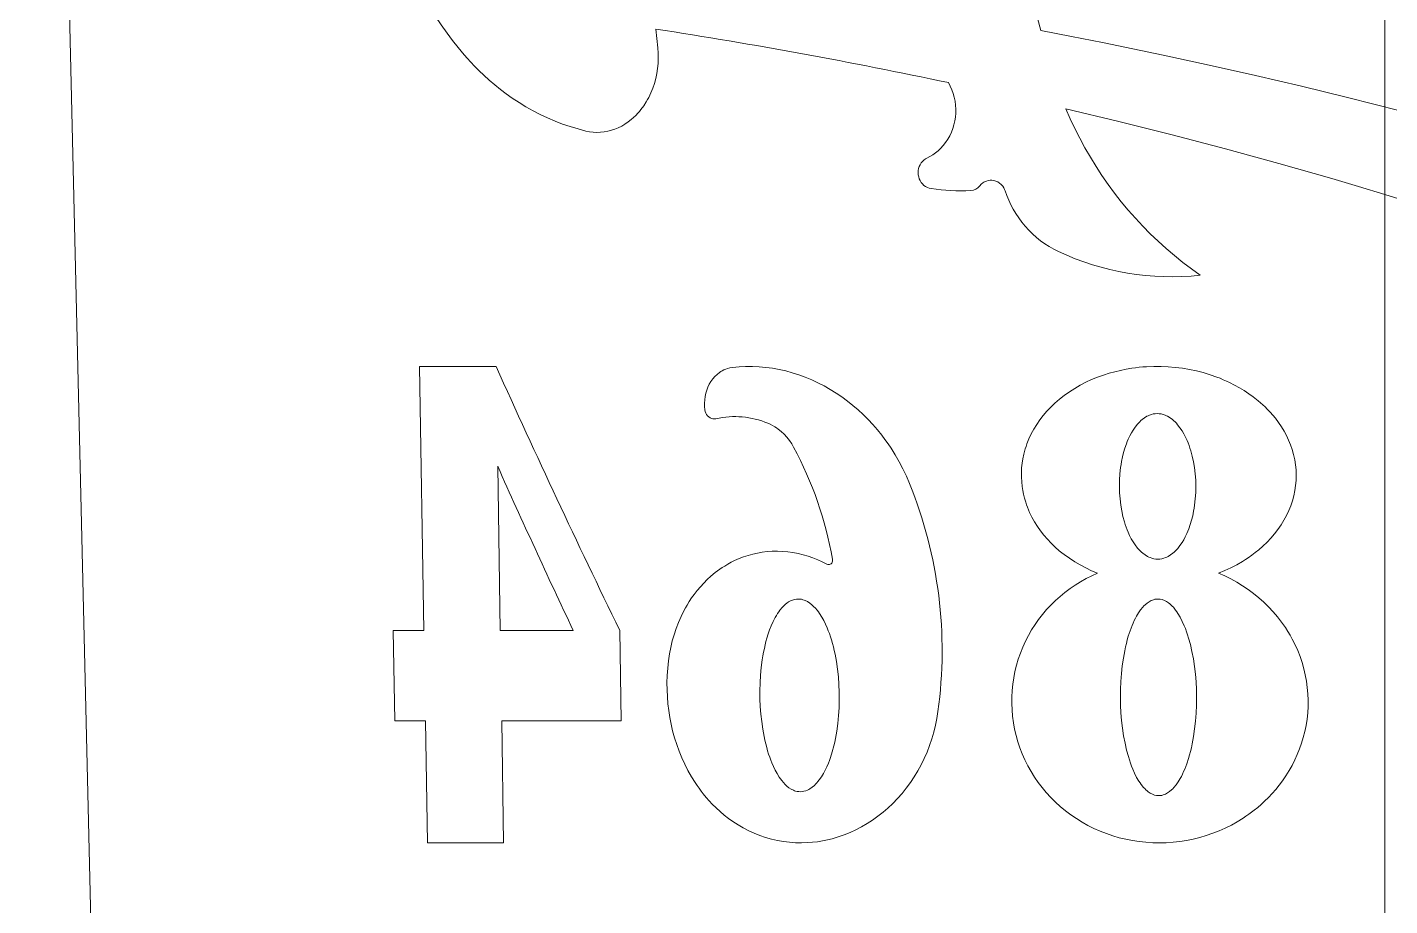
# Model space of a CAD drawing. Extents: x -234 to 858, y -95 to 532.
# Drawn here: x 671.18 to 705.8, y 90.55 to 112.89 of the extents above; entities that cross this region are included whole.
import ezdxf

# ---------------------------------------------------------------- set-up
doc = ezdxf.new("R2010")
doc.units = 0
doc.header["$LTSCALE"] = 7
doc.header["$MEASUREMENT"] = 0
doc.layers.get('0').update_dxf_attribs({"linetype": 'CONTINUOUS', "lineweight": 15})
doc.layers.add('8', color=250, linetype='CONTINUOUS', lineweight=15)

msp = doc.modelspace()

# ---------------------------------------------------------------- linework, layer by layer
msp.add_line((705.6753, 27.7445), (705.6753, 171.9721))
at = {"layer": '8'}
msp.add_line((673.5753, 56.2445), (671.1767, 159.7286), dxfattribs=at)
at = {"layer": '8', "ltscale": 0.011995}
msp.add_line((687.201, 112.3616), (687.1527, 112.839), dxfattribs=at)
at = {"layer": '8', "ltscale": 0.048732}
msp.add_line((683.0927, 104.2651), (681.1434, 104.2651), dxfattribs=at)
at = {"layer": '8', "ltscale": 0.167845}
msp.add_line((681.1434, 104.2651), (681.2583, 97.5523), dxfattribs=at)
at = {"layer": '8', "ltscale": 0.104347}
msp.add_line((683.1327, 101.7256), (683.1985, 97.5523), dxfattribs=at)
at = {"layer": '8', "ltscale": 0.019508}
msp.add_line((681.2583, 97.5523), (680.478, 97.5523), dxfattribs=at)
at = {"layer": '8', "ltscale": 0.057493}
msp.add_line((680.478, 97.5523), (680.5186, 95.2529), dxfattribs=at)
at = {"layer": '8', "ltscale": 0.046361}
msp.add_line((683.1985, 97.5523), (685.0529, 97.5523), dxfattribs=at)
at = {"layer": '8', "ltscale": 0.05749}
msp.add_line((686.2686, 95.2529), (686.2373, 97.5523), dxfattribs=at)
at = {"layer": '8', "ltscale": 0.019477}
msp.add_line((680.5186, 95.2529), (681.2977, 95.2529), dxfattribs=at)
at = {"layer": '8', "ltscale": 0.077491}
msp.add_line((681.2977, 95.2529), (681.3508, 92.1537), dxfattribs=at)
at = {"layer": '8', "ltscale": 0.077489}
msp.add_line((683.2836, 92.1537), (683.2347, 95.2529), dxfattribs=at)
at = {"layer": '8', "ltscale": 0.075848}
msp.add_line((683.2347, 95.2529), (686.2686, 95.2529), dxfattribs=at)
at = {"layer": '8', "ltscale": 0.04832}
msp.add_line((681.3508, 92.1537), (683.2836, 92.1537), dxfattribs=at)
at = {"layer": '8'}
for points in [[(676.5127, 118.5254), (676.8165, 118.2771), (677.1245, 118.0155), (677.436, 117.7411), (677.7505, 117.4542), (678.0672, 117.1551), (678.3857, 116.8443), (678.7053, 116.522), (679.0255, 116.1886), (679.3458, 115.8444), (679.6655, 115.4898), (679.9842, 115.125), (680.3015, 114.7504), (680.6167, 114.3662), (680.9295, 113.9727), (681.2394, 113.5701), (681.394, 113.3645), (681.5476, 113.1568), (681.6988, 112.949), (681.849, 112.7391)], [(681.849, 112.7391), (681.9871, 112.5507), (682.13, 112.3678), (682.2065, 112.2747), (682.2843, 112.1831), (682.363, 112.0937), (682.4428, 112.0059), (682.5517, 111.8911), (682.6628, 111.7792), (682.7762, 111.6705), (682.9151, 111.5441), (683.0571, 111.4224), (683.2022, 111.3055), (683.3502, 111.1934), (683.5012, 111.0862), (683.6744, 110.9718), (683.8511, 110.8638), (684.0311, 110.7625), (684.2144, 110.668), (684.4007, 110.5803), (684.5899, 110.4996), (684.782, 110.4259), (684.9766, 110.3593), (685.1736, 110.3), (685.3729, 110.2479)], [(706.0696, 110.7644), (704.7329, 111.1014), (703.561, 111.3855), (702.3882, 111.6594), (701.2157, 111.9233), (700.0445, 112.1772), (699.2709, 112.3396), (698.4988, 112.4978), (697.7167, 112.6539), (696.9367, 112.8055)], [(685.3729, 110.2479), (685.4647, 110.2293), (685.5573, 110.2178), (685.6505, 110.2133), (685.7438, 110.216), (685.8369, 110.2258), (685.9294, 110.2425), (686.0203, 110.2661), (686.1099, 110.2963), (686.1978, 110.333), (686.2836, 110.3761), (686.367, 110.4253), (686.4478, 110.4804), (686.5256, 110.541), (686.5839, 110.5919), (686.6401, 110.6459), (686.6942, 110.7028), (686.7332, 110.7473), (686.771, 110.7933), (686.8423, 110.8897), (686.908, 110.9913), (686.9396, 111.0457), (686.9695, 111.1013), (687.0245, 111.2159), (687.0727, 111.3345), (687.114, 111.4565), (687.1483, 111.5815), (687.1753, 111.7088), (687.1951, 111.8379), (687.2076, 111.9683), (687.2128, 112.0994), (687.2105, 112.2307), (687.201, 112.3616)], [(694.5874, 111.4789), (694.6344, 111.3903), (694.6751, 111.2982), (694.709, 111.2033), (694.7361, 111.1061), (694.7563, 111.0071), (694.7694, 110.9068), (694.7753, 110.8059), (694.774, 110.7048), (694.7656, 110.6042), (694.75, 110.5047), (694.7274, 110.4067), (694.6979, 110.3108), (694.6617, 110.2174), (694.6188, 110.1272), (694.5695, 110.0406), (694.5142, 109.9582), (694.453, 109.8805), (694.3863, 109.8078), (694.3239, 109.7491), (694.2579, 109.6947), (694.1884, 109.6452), (694.1159, 109.6007), (694.0409, 109.5617)], [(700.9861, 106.5823), (700.7624, 106.7424), (700.5434, 106.9089), (700.3293, 107.0816), (700.1203, 107.2604), (699.9164, 107.4451), (699.7179, 107.6356), (699.5249, 107.8317), (699.3375, 108.0332), (699.1559, 108.24), (698.9802, 108.452), (698.8106, 108.6688), (698.6471, 108.8905), (698.4898, 109.1167), (698.3389, 109.3473), (698.1945, 109.5821), (698.0567, 109.8209), (697.9255, 110.0636), (697.801, 110.3099), (697.6834, 110.5596), (697.5727, 110.8125)], [(697.5727, 110.8125), (698.9206, 110.4888), (700.2723, 110.1496), (701.626, 109.7949), (702.9796, 109.4245), (704.3315, 109.0383), (705.0062, 108.8393), (705.6798, 108.6363), (706.8313, 108.2791)], [(694.0409, 109.5617), (694.0006, 109.5392), (693.9632, 109.5118), (693.9263, 109.4766), (693.8942, 109.4368), (693.8671, 109.3923), (693.8457, 109.3445), (693.8303, 109.2944), (693.8211, 109.2426), (693.8182, 109.1897), (693.8218, 109.1368), (693.8316, 109.0849), (693.8475, 109.0347), (693.8693, 108.9874), (693.8967, 108.9431), (693.9292, 108.9028), (693.9662, 108.8675), (694.0068, 108.8379), (694.0511, 108.8139), (694.098, 108.7962), (694.1462, 108.7852)], [(695.3827, 108.8536), (695.4192, 108.8942), (695.4612, 108.9293), (695.4839, 108.9444), (695.5075, 108.9577), (695.5518, 108.9768), (695.5982, 108.9898), (695.6458, 108.9965), (695.6939, 108.9966), (695.7416, 108.9903), (695.7678, 108.9841), (695.7934, 108.9758), (695.8426, 108.9539), (695.8884, 108.9249), (695.9302, 108.8891), (695.967, 108.8473), (695.9976, 108.8009), (696.0153, 108.7656), (696.0296, 108.7287)], [(696.0296, 108.7287), (696.0728, 108.6083), (696.1215, 108.4901), (696.1757, 108.3745), (696.2353, 108.2616), (696.3, 108.1519), (696.374, 108.0396), (696.4534, 107.9313), (696.5382, 107.8274), (696.6281, 107.7281), (696.7229, 107.6337), (696.8224, 107.5444), (696.9263, 107.4606), (697.0343, 107.3825), (697.1462, 107.3103), (697.2617, 107.2442), (697.3805, 107.1844)], [(689.0965, 104.2395), (689.0349, 104.2294), (688.9744, 104.2137), (688.9261, 104.1969), (688.8791, 104.1767), (688.8334, 104.153), (688.8001, 104.1332), (688.7677, 104.1116), (688.7061, 104.0632), (688.6489, 104.0085), (688.5967, 103.948), (688.5497, 103.8824), (688.5085, 103.8125), (688.473, 103.7386), (688.4435, 103.6615), (688.4202, 103.5817), (688.4031, 103.4998), (688.3923, 103.4166), (688.3878, 103.3326), (688.3897, 103.2484), (688.3979, 103.1646)], [(693.5985, 101.2891), (693.5184, 101.4763), (693.4312, 101.6599), (693.3371, 101.8396), (693.2361, 102.0152), (693.1831, 102.1013), (693.1285, 102.1863), (693.0532, 102.2977), (692.9751, 102.4068), (692.8943, 102.5137), (692.7823, 102.6525), (692.6658, 102.7867), (692.5447, 102.9164), (692.4194, 103.0411), (692.29, 103.1608), (692.1567, 103.2753), (692.0197, 103.3843), (691.8791, 103.4878), (691.7352, 103.5854), (691.5837, 103.6797), (691.4293, 103.7676), (691.272, 103.8488), (691.1121, 103.9232), (690.95, 103.9906), (690.7858, 104.0509), (690.6199, 104.104), (690.4525, 104.1497), (690.284, 104.1879), (690.1145, 104.2186), (689.9446, 104.2415), (689.7743, 104.2568), (689.604, 104.2643), (689.4341, 104.2639), (689.2648, 104.2556), (689.0965, 104.2395)], [(701.4543, 99.0095), (701.6125, 99.0746), (701.7671, 99.1464), (701.9177, 99.2247), (702.0639, 99.3095), (702.1352, 99.3543), (702.2052, 99.4007), (702.2965, 99.465), (702.3852, 99.532), (702.4714, 99.6017), (702.5801, 99.6971), (702.6837, 99.797), (702.7818, 99.9011), (702.8741, 100.0093), (702.9602, 100.1213), (703.0399, 100.237), (703.1128, 100.3561), (703.1787, 100.4784), (703.2357, 100.6), (703.2855, 100.724), (703.328, 100.8502), (703.363, 100.9781), (703.3902, 101.1074), (703.4096, 101.2378), (703.4211, 101.3689), (703.4246, 101.5004), (703.4201, 101.6319), (703.4076, 101.763), (703.3872, 101.8934), (703.359, 102.0227), (703.323, 102.1505), (703.2814, 102.2714), (703.233, 102.3904), (703.1781, 102.5071), (703.1167, 102.6213), (703.0492, 102.7328), (702.9757, 102.8413), (702.8966, 102.9467), (702.8313, 103.0264), (702.7629, 103.104), (702.6914, 103.1794), (702.6359, 103.2345), (702.5788, 103.2883), (702.46, 103.3921), (702.3356, 103.4904), (702.2224, 103.572), (702.1054, 103.6492), (701.9849, 103.7221), (701.8611, 103.7906), (701.7342, 103.8546), (701.6539, 103.8922), (701.5725, 103.9279), (701.4895, 103.9622), (701.4056, 103.9947), (701.236, 104.054), (701.0634, 104.106), (700.8884, 104.1507), (700.7113, 104.1881), (700.5326, 104.2181), (700.3527, 104.2408), (700.1719, 104.256), (699.9908, 104.2639), (699.8096, 104.2643), (699.6223, 104.257), (699.5288, 104.2504), (699.4355, 104.2417), (699.3427, 104.2311), (699.2503, 104.2185), (699.1031, 104.1942), (698.9571, 104.1648), (698.8127, 104.1303), (698.6699, 104.0907), (698.5292, 104.046), (698.3755, 103.9905), (698.2248, 103.9288), (698.0777, 103.8609), (697.9344, 103.787), (697.7954, 103.707), (697.6609, 103.6212), (697.5315, 103.5296), (697.4074, 103.4322), (697.3475, 103.3815), (697.2891, 103.3294), (697.1858, 103.2301), (697.088, 103.1265), (696.996, 103.0187), (696.9101, 102.9069), (696.8307, 102.7913), (696.7579, 102.6721), (696.692, 102.5497), (696.6334, 102.4243), (696.5823, 102.2963), (696.5595, 102.2314), (696.5388, 102.1659), (696.5199, 102.1), (696.5031, 102.0336), (696.4788, 101.9183), (696.4605, 101.8021), (696.4483, 101.6853), (696.4422, 101.568), (696.4423, 101.4506), (696.4485, 101.3333), (696.4607, 101.2164), (696.4765, 101.1146), (696.4968, 101.0134), (696.5216, 100.9131), (696.551, 100.8137), (696.573, 100.7481), (696.597, 100.683), (696.6506, 100.5547), (696.7098, 100.4327), (696.7758, 100.3136), (696.8483, 100.1976), (696.9271, 100.0849), (697.0118, 99.9759), (697.1023, 99.8706), (697.1983, 99.7693), (697.2995, 99.6721), (697.4055, 99.5792), (697.4672, 99.5289), (697.5303, 99.48), (697.6605, 99.3865), (697.7957, 99.299), (697.9354, 99.2174), (698.0794, 99.1419), (698.2272, 99.0726), (698.3785, 99.0095)], [(688.3979, 103.1646), (688.4068, 103.1217), (688.4217, 103.0803), (688.442, 103.0419), (688.4667, 103.0084), (688.4957, 102.9797), (688.5286, 102.9569), (688.5642, 102.9406), (688.6022, 102.9311), (688.6407, 102.9288), (688.6782, 102.9339)], [(699.8936, 103.0654), (699.8433, 103.0629), (699.7934, 103.0555), (699.7439, 103.0433), (699.6951, 103.0264), (699.6631, 103.0125), (699.6316, 102.9968), (699.57, 102.9596), (699.5108, 102.9153), (699.4788, 102.8877), (699.4476, 102.8581), (699.3878, 102.7935), (699.3317, 102.7224), (699.2794, 102.6455), (699.2361, 102.573), (699.1959, 102.4969), (699.1587, 102.4178), (699.1328, 102.3566), (699.1085, 102.2941), (699.0716, 102.1866), (699.0391, 102.076), (699.0111, 101.9629), (698.9875, 101.8476), (698.9741, 101.7699), (698.9625, 101.6915), (698.9451, 101.5333), (698.9351, 101.3738), (698.9323, 101.2138), (698.9367, 101.054), (698.9484, 100.8951), (698.9673, 100.7376), (698.9916, 100.5932), (699.0223, 100.4511), (699.0596, 100.3123), (699.0813, 100.2428), (699.1048, 100.1745), (699.129, 100.1104), (699.1548, 100.0477), (699.1927, 99.9647), (699.2338, 99.8848), (699.2781, 99.8086), (699.3335, 99.7252), (699.3933, 99.6481), (699.425, 99.612), (699.4578, 99.5778), (699.4911, 99.5461), (699.5253, 99.5166), (699.5848, 99.4723), (699.6465, 99.435), (699.6782, 99.4193), (699.7102, 99.4054), (699.759, 99.3885), (699.8084, 99.3762), (699.8584, 99.3688), (699.9085, 99.3664)], [(699.9085, 99.3664), (699.9587, 99.3688), (700.0086, 99.3762), (700.058, 99.3884), (700.1067, 99.4054), (700.1387, 99.4192), (700.1702, 99.435), (700.2318, 99.4722), (700.2911, 99.5164), (700.3232, 99.544), (700.3545, 99.5736), (700.4145, 99.6382), (700.4709, 99.7092), (700.5235, 99.7861), (700.567, 99.8587), (700.6076, 99.9347), (700.6451, 100.0138), (700.6712, 100.075), (700.6957, 100.1375), (700.7331, 100.245), (700.7659, 100.3556), (700.7943, 100.4687), (700.8184, 100.5839), (700.832, 100.6616), (700.8437, 100.74), (700.8615, 100.8983), (700.8719, 101.0577), (700.875, 101.2177), (700.8707, 101.3775), (700.8592, 101.5365), (700.8402, 101.694), (700.8159, 101.8385), (700.7851, 101.9806), (700.7475, 102.1195), (700.7257, 102.1886), (700.7022, 102.2566), (700.6778, 102.321), (700.6516, 102.384), (700.6134, 102.4671), (700.572, 102.5469), (700.5274, 102.6232), (700.4716, 102.7065), (700.4114, 102.7836), (700.3795, 102.8197), (700.3466, 102.8539), (700.313, 102.8856), (700.2785, 102.9151), (700.2187, 102.9595), (700.1566, 102.9967), (700.1248, 103.0125), (700.0926, 103.0263), (700.0436, 103.0433), (699.994, 103.0555), (699.9439, 103.0629), (699.8936, 103.0654)], [(690.0002, 102.8194), (690.0604, 102.7926), (690.1193, 102.7622), (690.1767, 102.7285), (690.2187, 102.7011), (690.2597, 102.6719), (690.3386, 102.6084), (690.4129, 102.5386), (690.4822, 102.4627), (690.5461, 102.3814), (690.6043, 102.2952), (690.652, 102.2131)], [(691.4971, 99.2377), (691.3818, 99.2965), (691.2643, 99.3499), (691.145, 99.3978), (691.0242, 99.4399), (690.8957, 99.4778), (690.7661, 99.5092), (690.6355, 99.534), (690.5043, 99.5521), (690.3727, 99.5634), (690.241, 99.5679), (690.1095, 99.5656), (689.9786, 99.5563), (689.8567, 99.5415), (689.7358, 99.5207), (689.6161, 99.4939), (689.4978, 99.4612), (689.3813, 99.4227), (689.2667, 99.3785), (689.1542, 99.3287), (689.0682, 99.2861), (688.9838, 99.2402), (688.901, 99.1911), (688.84, 99.1522), (688.78, 99.1115), (688.6631, 99.0251), (688.5505, 98.9321), (688.4575, 98.8474), (688.3681, 98.7582), (688.2824, 98.6647), (688.2003, 98.5672), (688.1222, 98.4658), (688.06, 98.3785), (688.0007, 98.2888), (687.9442, 98.1968), (687.9037, 98.1263), (687.8649, 98.0547), (687.7922, 97.9082), (687.7262, 97.7576), (687.667, 97.6033), (687.6147, 97.4458), (687.5694, 97.2855), (687.531, 97.1228), (687.4996, 96.9581)], [(691.6423, 99.3636), (691.6443, 99.3381), (691.6413, 99.3128), (691.6333, 99.2888), (691.6207, 99.2674), (691.6044, 99.2498), (691.5846, 99.2365), (691.5628, 99.2285), (691.5404, 99.2262), (691.5181, 99.2293), (691.4971, 99.2377)], [(698.3785, 99.0095), (698.2312, 98.9429), (698.0871, 98.8702), (697.9465, 98.7913), (697.8096, 98.7065), (697.6767, 98.6159), (697.5481, 98.5197), (697.424, 98.4179), (697.3047, 98.3108), (697.1903, 98.1986), (697.0812, 98.0814), (696.9776, 97.9595), (696.8797, 97.8331), (696.7876, 97.7025), (696.6997, 97.5648), (696.6184, 97.4231), (696.5439, 97.2779), (696.4762, 97.1293), (696.4155, 96.9778), (696.3621, 96.8235), (696.3159, 96.6669), (696.2771, 96.5083), (696.2458, 96.348), (696.222, 96.1864), (696.2058, 96.0238), (696.1973, 95.8606), (696.1964, 95.6971), (696.2031, 95.5337), (696.2175, 95.3708), (696.2398, 95.2069), (696.2697, 95.0442), (696.3073, 94.883), (696.3524, 94.7238), (696.4049, 94.5668), (696.4647, 94.4124), (696.5317, 94.261), (696.6057, 94.1128), (696.6865, 93.9681), (696.774, 93.8273), (696.868, 93.6907), (696.9682, 93.5585), (697.0744, 93.431), (697.1864, 93.3085), (697.304, 93.1912), (697.4299, 93.0766), (697.561, 92.9679), (697.6972, 92.8653), (697.8381, 92.7691), (697.9833, 92.6794), (698.1326, 92.5963), (698.2857, 92.52), (698.4422, 92.4506), (698.6018, 92.3883), (698.7642, 92.3332), (698.929, 92.2853), (699.096, 92.2447), (699.2647, 92.2116), (699.4349, 92.1859), (699.6061, 92.1676), (699.7781, 92.1569), (699.9505, 92.1537), (700.123, 92.1581), (700.2952, 92.1699), (700.4668, 92.1892), (700.6375, 92.216), (700.8069, 92.2502), (700.9746, 92.2917), (701.1404, 92.3405), (701.3038, 92.3965), (701.4646, 92.4596), (701.6224, 92.5296), (701.7768, 92.6066), (701.9276, 92.6903), (702.0744, 92.7806), (702.1474, 92.8289), (702.2191, 92.8789), (702.2893, 92.9302), (702.3583, 92.9831), (702.4485, 93.0562), (702.5364, 93.132), (702.6218, 93.2105), (702.7209, 93.308), (702.8162, 93.4091), (702.9075, 93.5137), (702.9946, 93.6216), (703.0775, 93.7326), (703.1644, 93.8595), (703.2456, 93.9898), (703.321, 94.1235), (703.3905, 94.2602), (703.4537, 94.3997), (703.5108, 94.5417), (703.5613, 94.686), (703.6054, 94.8323), (703.6428, 94.9804), (703.6751, 95.1387), (703.6998, 95.2984), (703.7168, 95.459), (703.7261, 95.6202), (703.7275, 95.7816), (703.7213, 95.9429), (703.7072, 96.1038), (703.6855, 96.2638), (703.6561, 96.4227), (703.6191, 96.5802), (703.5746, 96.7358), (703.5227, 96.8892), (703.4636, 97.0402), (703.3974, 97.1884), (703.3242, 97.3336), (703.2695, 97.4322), (703.2116, 97.5291), (703.1507, 97.6242), (703.103, 97.6941), (703.0537, 97.7629), (703.0025, 97.8309), (702.9497, 97.8977), (702.8397, 98.0274), (702.7235, 98.1519), (702.6015, 98.2712), (702.4741, 98.3849), (702.3415, 98.4929), (702.204, 98.5948), (702.0619, 98.6907), (701.9156, 98.7802), (701.7653, 98.8633), (701.6114, 98.9398), (701.4543, 99.0095)], [(690.7712, 98.3521), (690.7228, 98.3492), (690.6746, 98.3408), (690.6243, 98.3259), (690.575, 98.3051), (690.5267, 98.2785), (690.4796, 98.2466), (690.4489, 98.2224), (690.4189, 98.196), (690.361, 98.1372), (690.3059, 98.0708), (690.2756, 98.0297), (690.2464, 97.9866), (690.2156, 97.9373), (690.1861, 97.8859), (690.1328, 97.782), (690.0838, 97.6718), (690.0438, 97.5694), (690.0071, 97.4632), (689.9736, 97.3538), (689.9505, 97.2698), (689.9292, 97.1845), (689.9088, 97.0945), (689.8902, 97.0033), (689.8725, 96.906), (689.8568, 96.8077), (689.8314, 96.6134), (689.813, 96.4166), (689.8014, 96.218), (689.7965, 96.0184), (689.7981, 95.8187), (689.8063, 95.6225), (689.8207, 95.4275), (689.8416, 95.2344), (689.8691, 95.0438), (689.9032, 94.8564), (689.9235, 94.7615), (689.9456, 94.6679), (689.9683, 94.5804), (689.9927, 94.4943), (690.018, 94.4121), (690.0451, 94.3315), (690.0714, 94.2593), (690.0992, 94.1886), (690.1405, 94.0931), (690.1848, 94.0015), (690.232, 93.9144), (690.2888, 93.8228), (690.3186, 93.7798), (690.3493, 93.7388), (690.3916, 93.6876), (690.4355, 93.6405), (690.4808, 93.598), (690.5346, 93.5552), (690.59, 93.5193), (690.6468, 93.4908), (690.6756, 93.4795), (690.7047, 93.4701), (690.7437, 93.4608), (690.783, 93.4552), (690.8224, 93.4534)], [(690.8224, 93.4534), (690.8692, 93.456), (690.9158, 93.4639), (690.962, 93.4771), (691.0077, 93.4952), (691.0377, 93.5101), (691.0673, 93.527), (691.1252, 93.5669), (691.1811, 93.6144), (691.2112, 93.6438), (691.2407, 93.6753), (691.2723, 93.7123), (691.3031, 93.7516), (691.3592, 93.8322), (691.4118, 93.9195), (691.4558, 94.0022), (691.4969, 94.089), (691.5354, 94.1794), (691.5624, 94.2494), (691.5879, 94.3209), (691.6345, 94.4681), (691.6753, 94.6201), (691.6967, 94.7112), (691.7162, 94.8035), (691.7343, 94.8996), (691.7506, 94.9968), (691.7771, 95.1911), (691.7965, 95.3879), (691.8089, 95.5865), (691.8144, 95.7861), (691.813, 95.9858), (691.805, 96.1822), (691.7904, 96.3772), (691.7691, 96.5704), (691.7411, 96.7611), (691.7061, 96.9486), (691.6856, 97.0421), (691.6633, 97.1345), (691.6398, 97.2233), (691.6144, 97.3107), (691.5886, 97.392), (691.5612, 97.4718), (691.5339, 97.545), (691.5051, 97.6166), (691.4628, 97.7123), (691.4175, 97.8039), (691.3692, 97.891), (691.3112, 97.9826), (691.2809, 98.0257), (691.2496, 98.0667), (691.2065, 98.1179), (691.1619, 98.165), (691.1158, 98.2075), (691.0614, 98.2503), (691.0053, 98.2861), (690.948, 98.3146), (690.9189, 98.3259), (690.8896, 98.3353), (690.8503, 98.3446), (690.8108, 98.3502), (690.7712, 98.3521)], [(699.9126, 98.3521), (699.8746, 98.3501), (699.8366, 98.3443), (699.799, 98.3348), (699.771, 98.3252), (699.7432, 98.3135), (699.6887, 98.2842), (699.6357, 98.2475), (699.5845, 98.2037), (699.5551, 98.1747), (699.5263, 98.1436), (699.471, 98.0754), (699.4187, 98), (699.3695, 97.9182), (699.3394, 97.8625), (699.3106, 97.8048), (699.2813, 97.7409), (699.2533, 97.675), (699.2034, 97.5427), (699.1587, 97.4049), (699.1331, 97.316), (699.1095, 97.2254), (699.0875, 97.1326), (699.0673, 97.0383), (699.0324, 96.8471), (699.0044, 96.6523), (698.9831, 96.4547), (698.9683, 96.2552), (698.9598, 96.0545), (698.9576, 95.8547), (698.9615, 95.6553), (698.9716, 95.4569), (698.9878, 95.2601), (699.0102, 95.0652), (699.0391, 94.873), (699.0747, 94.6841), (699.1138, 94.5126), (699.1592, 94.3457), (699.1845, 94.2635), (699.2115, 94.183), (699.2397, 94.1059), (699.2696, 94.0308), (699.3181, 93.9213), (699.3706, 93.8179), (699.4272, 93.7215), (699.457, 93.6763), (699.4879, 93.6333), (699.5442, 93.5639), (699.5742, 93.5315), (699.6049, 93.5015), (699.635, 93.4749), (699.6656, 93.4507), (699.717, 93.4164), (699.7698, 93.3892), (699.8235, 93.3694), (699.878, 93.3574), (699.9054, 93.3544), (699.9328, 93.3534)], [(699.9328, 93.3534), (699.9708, 93.3553), (700.0086, 93.3611), (700.0461, 93.3707), (700.074, 93.3803), (700.1017, 93.3919), (700.1562, 93.4212), (700.2091, 93.4579), (700.2603, 93.5016), (700.2898, 93.5306), (700.3186, 93.5617), (700.374, 93.6299), (700.4264, 93.7053), (700.4759, 93.787), (700.5061, 93.8426), (700.535, 93.9003), (700.5646, 93.9643), (700.5927, 94.0302), (700.643, 94.1625), (700.6882, 94.3002), (700.714, 94.3892), (700.738, 94.4799), (700.7602, 94.5727), (700.7806, 94.6668), (700.816, 94.8579), (700.8445, 95.0528), (700.8663, 95.2504), (700.8816, 95.4499), (700.8904, 95.6506), (700.893, 95.8504), (700.8893, 96.0498), (700.8794, 96.2482), (700.8633, 96.4451), (700.8409, 96.6399), (700.8119, 96.8322), (700.7762, 97.021), (700.7369, 97.1927), (700.6912, 97.3596), (700.6658, 97.4414), (700.6387, 97.5215), (700.6102, 97.5991), (700.58, 97.6746), (700.5311, 97.7841), (700.4782, 97.8875), (700.4212, 97.9839), (700.3911, 98.0291), (700.3601, 98.0721), (700.3033, 98.1415), (700.2732, 98.1739), (700.2423, 98.2039), (700.212, 98.2305), (700.1811, 98.2547), (700.1294, 98.289), (700.0764, 98.3162), (700.0224, 98.336), (699.9677, 98.348), (699.9402, 98.351), (699.9126, 98.3521)], [(687.4996, 96.9581), (687.4727, 96.7766), (687.4529, 96.5937), (687.4402, 96.4097), (687.4345, 96.2253), (687.4359, 96.0409), (687.4437, 95.8656), (687.458, 95.6905), (687.4786, 95.5162), (687.5056, 95.3429), (687.5388, 95.171), (687.5784, 95.001), (687.6264, 94.8252), (687.6813, 94.6519), (687.7428, 94.4816), (687.8111, 94.3145), (687.8859, 94.1509), (687.9673, 93.9914), (688.0551, 93.8362), (688.1492, 93.6857), (688.1987, 93.6121), (688.2497, 93.5399), (688.302, 93.4694), (688.3557, 93.4004), (688.4298, 93.3103), (688.5065, 93.2229), (688.5856, 93.1383), (688.6838, 93.0405), (688.7854, 92.9472), (688.8903, 92.8583), (688.9983, 92.774), (689.1093, 92.6946), (689.2402, 92.6096), (689.3746, 92.5314), (689.5123, 92.4601), (689.653, 92.3959), (689.7964, 92.339), (689.9423, 92.2895), (690.0903, 92.2475), (690.2401, 92.2132), (690.3915, 92.1866), (690.5441, 92.1678), (690.6975, 92.1569), (690.8515, 92.1537), (691.0058, 92.1585), (691.1324, 92.1682), (691.2587, 92.1831), (691.3845, 92.2033), (691.5098, 92.2287), (691.6342, 92.2591), (691.7114, 92.2807), (691.7882, 92.3043), (691.9404, 92.3573), (692.0903, 92.4178), (692.2376, 92.4859), (692.3821, 92.5612), (692.5233, 92.6436), (692.6611, 92.7329), (692.7951, 92.8288), (692.925, 92.9312), (693.0506, 93.0397), (693.1717, 93.1542), (693.2923, 93.2791), (693.4074, 93.4098), (693.5169, 93.546), (693.6205, 93.6874), (693.718, 93.8338), (693.8093, 93.9847), (693.894, 94.1399), (693.9721, 94.299), (694.0433, 94.4617), (694.1077, 94.6276), (694.165, 94.7965), (694.2151, 94.9679), (694.2579, 95.1416), (694.2934, 95.3171), (694.3215, 95.4942)]]:
    msp.add_lwpolyline(points, dxfattribs=at)
for centre, radius, start, end in [((3952.2412, 1003.3326), 3374.9141, 195.1217333, 195.2996187), ((666.8344, -19.1565), 133.5505, 78.006067, 81.249062), ((694.8952, 113.6396), 4.9119, 261.22902, 273.09132), ((695.1399, 109.0399), 0.3059, 273.7784, 322.50759), ((700.2575, 113.327), 6.7834, 244.90271, 276.16509), ((888.3328, 196.3337), 224.945, 204.160519, 206.048738), ((689.1607, 100.8407), 2.1488, 67.0092, 102.97928), ((682.2476, 97.6968), 9.5413, 10.06075, 28.25264), ((880.3988, 189.9683), 216.1035, 204.100317, 205.318331), ((683.0849, 97.0355), 11.3417, 352.18957, 22.02734)]:
    msp.add_arc(centre, radius, start, end, dxfattribs=at)

doc.saveas('drawing.dxf')
